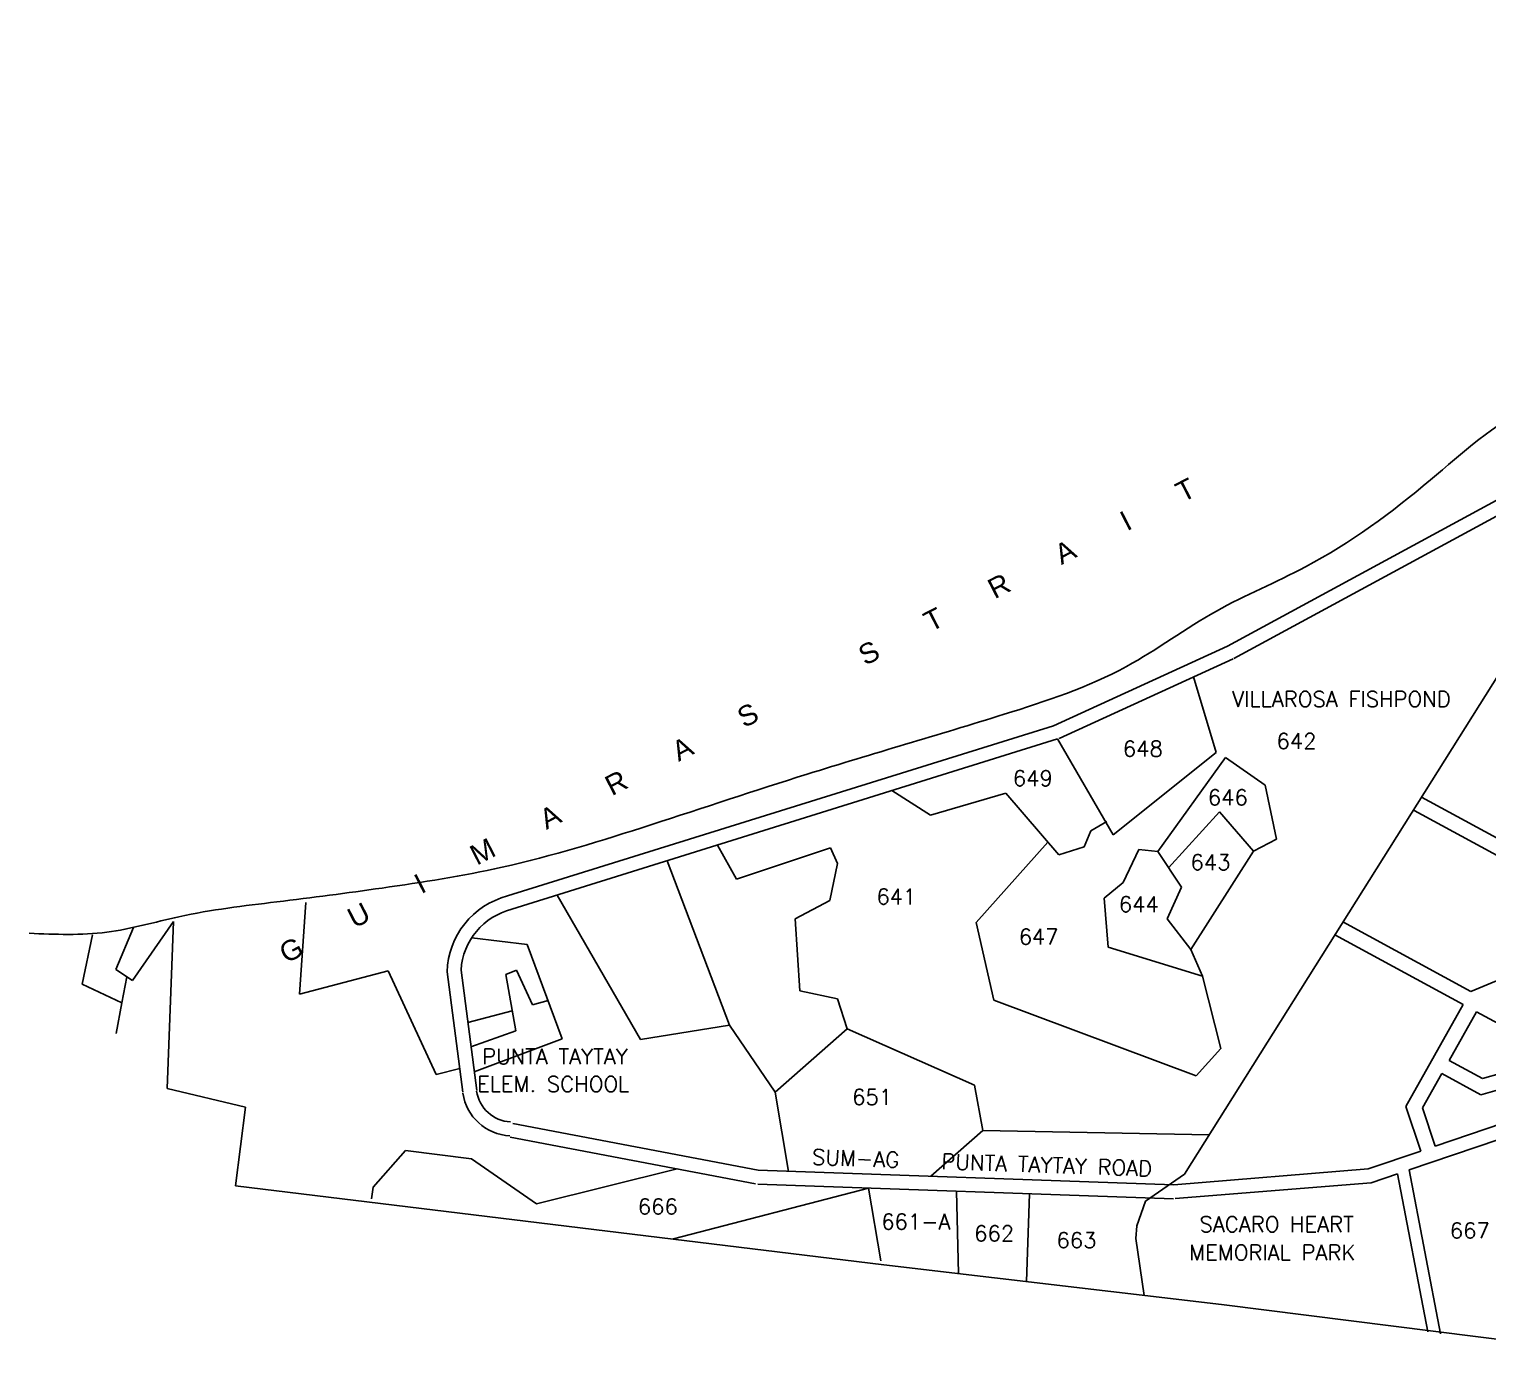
# Model space of a CAD drawing. Header units: inches. Extents: x -1369 to 1198, y -366 to 1398.
# Drawn here: x -774.9 to -709.3, y 778.3 to 838 of the extents above; entities that cross this region are included whole.
import ezdxf
from ezdxf.enums import TextEntityAlignment as Align

# ---------------------------------------------------------------- set-up
doc = ezdxf.new("R2010")
doc.units = ezdxf.units.IN
doc.header["$MEASUREMENT"] = 0
doc.layers.add('BOUNDARIES', color=7, linetype='Continuous', lineweight=13)
doc.layers.add('PERIMETER', color=1, linetype='Continuous')
doc.styles.add('PX-R', font='ROMANS.shx')
doc.styles.add('STYLE2', font='arial.ttf')

msp = doc.modelspace()

# ---------------------------------------------------------------- linework, layer by layer
at = {"color": 8, "ltscale": 0.07}
for p, q in [((-701.8024, 820.1061), (-722.9291, 786.4906)), ((-720.9973, 810.2519), (-708.0199, 817.2844)), ((-720.6986, 809.7007), (-707.7212, 816.7333)), ((-728.8267, 806.6734), (-720.9973, 810.2519)), ((-728.5661, 806.1032), (-720.7367, 809.6818)), ((-721.5059, 805.4649), (-722.5232, 808.8652)), ((-753.387, 799.0084), (-728.8267, 806.6734)), ((-753.2003, 798.41), (-728.6399, 806.0749)), ((-728.6399, 806.0749), (-726.1382, 801.7627)), ((-726.1382, 801.7627), (-721.5059, 805.4649)), ((-724.1267, 801.0099), (-721.0741, 805.2355)), ((-721.0741, 805.2355), (-719.2999, 803.9901)), ((-736.0921, 803.7492), (-734.3513, 802.639)), ((-734.3513, 802.639), (-730.9651, 803.6429)), ((-730.9651, 803.6429), (-728.584, 800.8559)), ((-719.2999, 803.9901), (-718.7856, 801.5691)), ((-712.5905, 802.8598), (-705.0171, 798.7431)), ((-712.2648, 803.4591), (-704.5227, 799.2507)), ((-727.1387, 801.9388), (-726.4161, 802.3645)), ((-723.6457, 800.2817), (-721.3566, 802.7962)), ((-721.3566, 802.7962), (-719.8232, 801.023)), ((-727.4398, 801.2213), (-727.1387, 801.9388)), ((-718.7856, 801.5691), (-719.8232, 801.023)), ((-743.0905, 799.7588), (-743.9443, 801.2986)), ((-738.862, 801.1828), (-743.0905, 799.7588)), ((-738.5435, 800.4728), (-738.862, 801.1828)), ((-729.0692, 801.4237), (-732.2934, 797.8129)), ((-728.584, 800.8559), (-727.4398, 801.2213)), ((-725.6831, 799.6123), (-724.9744, 801.098)), ((-724.9744, 801.098), (-724.1267, 801.0099)), ((-723.0658, 799.4035), (-724.1267, 801.0099)), ((-719.8232, 801.023), (-722.6395, 796.5984)), ((-746.2063, 800.5927), (-743.399, 793.1932)), ((-738.8865, 798.8082), (-738.5435, 800.4728)), ((-726.5447, 798.9089), (-725.6831, 799.6123)), ((-747.4118, 792.5428), (-751.1525, 799.0491)), ((-726.3639, 796.7009), (-726.5447, 798.9089)), ((-723.7004, 797.9733), (-723.0658, 799.4035)), ((-762.7486, 794.5857), (-762.4735, 798.7228)), ((-740.4397, 797.9811), (-738.8865, 798.8082)), ((-771.0236, 795.7041), (-770.2174, 797.5882)), ((-768.4207, 797.8678), (-770.2652, 795.2057)), ((-768.7142, 790.3515), (-768.4207, 797.8678)), ((-740.2387, 794.7349), (-740.4397, 797.9811)), ((-732.2934, 797.8129), (-731.5011, 794.3272)), ((-722.6395, 796.5984), (-723.7004, 797.9733)), ((-715.7954, 797.8414), (-710.0402, 794.713)), ((-772.0689, 797.2677), (-772.5334, 795.0422)), ((-755.0017, 797.1283), (-752.5102, 796.8247)), ((-716.1591, 797.2627), (-710.3785, 794.1206)), ((-752.5102, 796.8247), (-750.9254, 792.5797)), ((-722.116, 795.3994), (-726.3639, 796.7009)), ((-722.116, 795.3994), (-722.6395, 796.5984)), ((-706.0288, 796.373), (-710.0402, 794.713)), ((-770.2652, 795.2057), (-771.0236, 795.7041)), ((-758.757, 795.6406), (-762.7486, 794.5857)), ((-756.5997, 790.9752), (-758.757, 795.6406)), ((-755.4006, 790.1778), (-756.1056, 795.5946)), ((-754.7789, 790.2587), (-755.4839, 795.6755)), ((-753.4717, 795.4721), (-752.9909, 795.6743)), ((-752.9909, 795.6743), (-752.2666, 794.1034)), ((-772.5334, 795.0422), (-770.7502, 794.2022)), ((-770.7502, 794.2022), (-770.5209, 795.3738)), ((-753.0193, 792.9467), (-753.4717, 795.4721)), ((-721.2914, 792.1405), (-722.116, 795.3994)), ((-712.8167, 786.6845), (-687.0732, 795.4352)), ((-752.2666, 794.1034), (-751.568, 794.301)), ((-738.5384, 794.387), (-740.2387, 794.7349)), ((-738.1023, 793.0307), (-738.5384, 794.387)), ((-731.5011, 794.3272), (-722.3938, 790.9094)), ((-770.7502, 794.2022), (-770.9961, 792.8232)), ((-755.1763, 793.3116), (-753.1801, 793.8442)), ((-710.3785, 794.1206), (-712.9658, 789.5399)), ((-709.7791, 793.7948), (-711.0122, 791.6118)), ((-709.7791, 793.7948), (-708.0054, 792.8307)), ((-743.399, 793.1932), (-747.4118, 792.5428)), ((-743.399, 793.1932), (-741.3458, 790.172)), ((-741.3458, 790.172), (-738.1023, 793.0307)), ((-738.1023, 793.0307), (-732.3744, 790.4983)), ((-755.0345, 792.2224), (-753.0193, 792.9467)), ((-750.9254, 792.5797), (-754.8869, 791.0882)), ((-709.5099, 790.7952), (-702.1059, 792.9119)), ((-722.3938, 790.9094), (-721.2914, 792.1405)), ((-709.5906, 790.0628), (-701.9184, 792.2561)), ((-755.54, 791.2489), (-756.5997, 790.9752)), ((-711.3476, 791.0179), (-712.2221, 789.4697)), ((-711.6396, 787.7468), (-701.6044, 791.1579)), ((-711.3476, 791.0179), (-709.5906, 790.0628)), ((-711.0122, 791.6118), (-709.5099, 790.7952)), ((-765.1752, 789.5043), (-768.7142, 790.3515)), ((-732.3744, 790.4983), (-732.0019, 788.4517)), ((-741.3458, 790.172), (-740.7531, 786.6148)), ((-765.6328, 785.9613), (-765.1752, 789.5043)), ((-712.9658, 789.5399), (-712.2854, 787.5273)), ((-712.2221, 789.4697), (-711.6396, 787.7468)), ((-742.1082, 786.6619), (-753.1541, 788.7706)), ((-732.0019, 788.4517), (-734.3444, 786.3921)), ((-732.0019, 788.4517), (-721.8179, 788.2587)), ((-742.2257, 786.0461), (-753.2717, 788.1548)), ((-759.443, 785.9055), (-757.9879, 787.5505)), ((-757.9879, 787.5505), (-755.016, 787.1745)), ((-755.016, 787.1745), (-752.085, 785.1464)), ((-714.6542, 786.7221), (-712.2854, 787.5273)), ((-752.085, 785.1464), (-745.7602, 786.7209)), ((-723.3988, 786.0116), (-742.1082, 786.6619)), ((-722.9291, 786.4906), (-724.6801, 785.2686)), ((-723.3988, 786.0116), (-714.6542, 786.7221)), ((-714.526, 786.1035), (-713.3467, 786.5044)), ((-713.3467, 786.5044), (-711.9795, 779.3852)), ((-712.8167, 786.6845), (-711.3989, 779.3022)), ((-765.6328, 785.9613), (-736.458, 782.4118)), ((-759.5182, 785.3799), (-759.443, 785.9055)), ((-745.9157, 783.5819), (-737.1429, 785.862)), ((-723.4206, 785.3851), (-742.13, 786.0354)), ((-737.1429, 785.862), (-736.59, 782.5903)), ((-723.348, 785.3867), (-714.526, 786.1035)), ((-733.193, 785.7247), (-733.0928, 782.0141)), ((-729.9067, 785.6105), (-730.0429, 781.6538)), ((-724.6801, 785.2686), (-725.0764, 784.1686)), ((-725.0764, 784.1686), (-725.1204, 783.5966)), ((-725.1204, 783.5966), (-724.7367, 781.0268)), ((-736.458, 782.4118), (-721.26, 780.616)), ((-721.26, 780.616), (-702.5562, 778.2669))]:
    msp.add_line(p, q, dxfattribs=at)
for centre, radius, start, end in [((-752.4863, 795.5018), 3.6205, 104.405143, 178.530983), ((-752.4743, 795.4829), 3.0158, 103.9285, 176.337678), ((-753.1785, 790.4586), 2.2455, 188.242472, 267.258354), ((-753.1785, 790.4586), 1.6186, 188.242472, 267.258354)]:
    msp.add_arc(centre, radius, start, end, dxfattribs=at)
msp.add_spline([(-774.9171, 797.331), (-771.423, 797.3782), (-768.1778, 798.0759), (-763.7744, 798.7447), (-759.0359, 799.3656), (-753.6368, 800.302), (-746.9359, 802.2139), (-739.9096, 804.4892), (-731.0452, 807.1851), (-725.541, 809.3364), (-721.4917, 811.8323), (-717.4789, 813.8233), (-711.8598, 817.7346), (-707.2076, 821.1008), (-706.6392, 821.2632), (-705.7897, 820.5525), (-705.3583, 819.8447), (-704.9721, 819.2193), (-704.9215, 817.9767), (-704.9934, 817.0746), (-705.1158, 816.617), (-704.9427, 815.832), (-704.7243, 815.4967), (-704.7856, 815.7335), (-704.7963, 816.3242), (-704.8016, 816.9522), (-704.6259, 818.1815), (-704.6659, 819.2325), (-704.9402, 819.8419), (-705.1, 820.3209), (-705.5607, 821.6222), (-704.3571, 822.9896), (-703.063, 823.926), (-697.5416, 827.3991), (-690.4196, 832.7355), (-687.4808, 834.6385), (-683.0295, 837.5552), (-682.2829, 837.9951), (-682.1871, 836.7515)], degree=3, dxfattribs=at)

# ---------------------------------------------------------------- texts
at = {"layer": 'BOUNDARIES', "color": 8, "ltscale": 0.07, "style": 'STYLE2'}
msp.add_text('G       U       I       M       A       R       A       S               S       T       R       A       I       T', height=0.907579, rotation=27.22088, dxfattribs=at).set_placement((-763.355, 795.9548))
at = {"layer": 'PERIMETER', "color": 8, "ltscale": 0.07, "style": 'PX-R'}
for s, height, p in [('VILLAROSA FISHPOND', 0.698138, (-715.8624, 807.8715)), ('642', 0.69814, (-717.8827, 805.9816)), ('648', 0.69814, (-724.8034, 805.638)), ('649', 0.69814, (-729.7467, 804.3065)), ('646', 0.69814, (-720.9777, 803.4474)), ('643', 0.69814, (-721.7514, 800.5267)), ('641', 0.69814, (-735.8937, 798.9804)), ('644', 0.69814, (-724.9754, 798.6368)), ('647', 0.69814, (-729.4888, 797.1764)), ('PUNTA TAYTAY', 0.698138, (-751.2583, 791.7873)), ('ELEM. SCHOOL', 0.698138, (-751.3361, 790.5438)), ('651', 0.69814, (-736.9861, 789.9609)), ('666', 0.69814, (-746.6294, 785.033)), ('661-A', 0.69814, (-735.0114, 784.3504)), ('SACARO HEART', 0.698138, (-718.7765, 784.2344)), ('662', 0.69814, (-731.4887, 783.8224)), ('663', 0.69814, (-727.7899, 783.5144)), ('667', 0.69814, (-710.0885, 783.9544)), ('MEMORIAL PARK', 0.698138, (-718.9727, 782.9603))]:
    msp.add_text(s, height=height, dxfattribs=at).set_placement(p, align=Align.MIDDLE_CENTER)
msp.add_text('SUM-AG   PUNTA TAYTAY ROAD', height=0.698138, rotation=358.009153, dxfattribs=at).set_placement((-732.0315, 787), align=Align.MIDDLE_CENTER)

doc.saveas('drawing.dxf')
